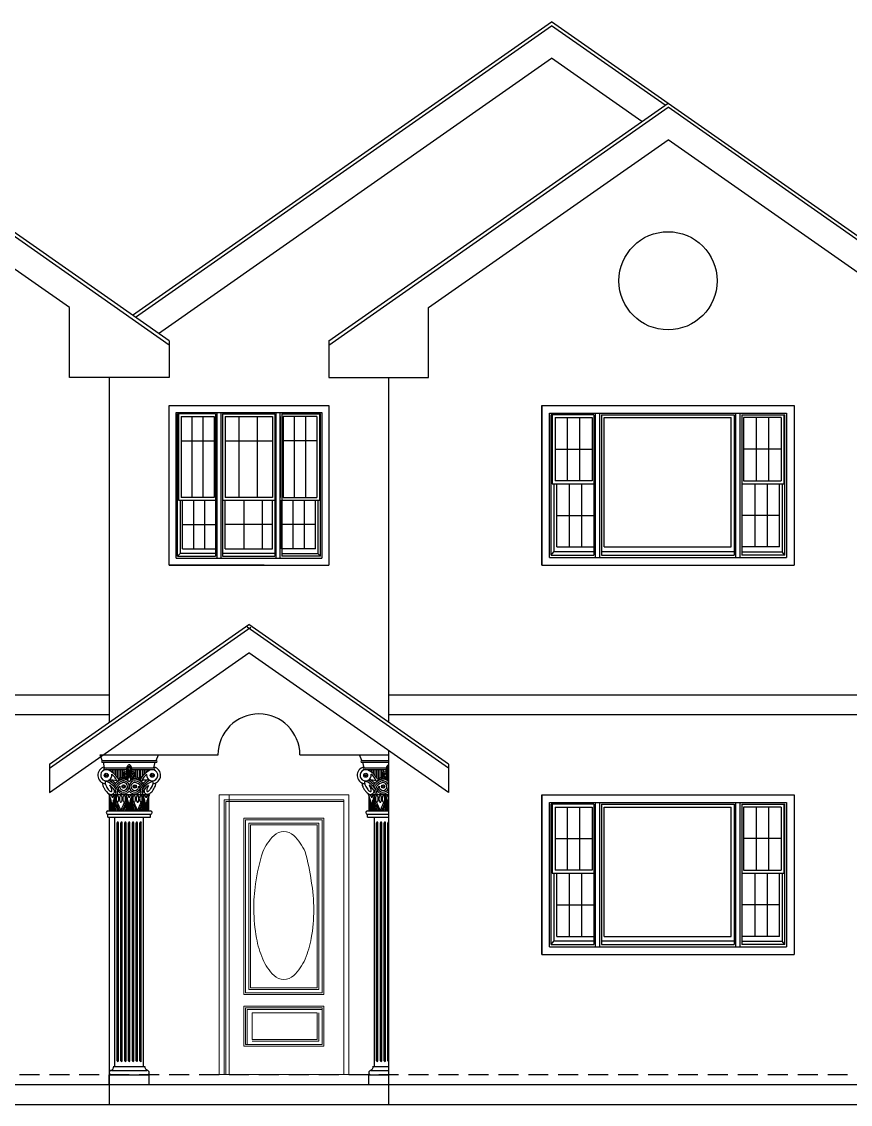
# Model space of a CAD drawing. Header units: inches. Extents: x 8172 to 11619, y -1386 to 1167.
# Drawn here: x 9803.2 to 10052.4, y 89.8 to 415.1 of the extents above; entities that cross this region are included whole.
import ezdxf

# ---------------------------------------------------------------- set-up
doc = ezdxf.new("R2010")
doc.units = ezdxf.units.IN
doc.header["$LTSCALE"] = 48
doc.header["$MEASUREMENT"] = 0
doc.linetypes.add('0', pattern=[0])
doc.linetypes.add('HIDDEN2', pattern=[0.1875, 0.125, -0.0625])
doc.layers.add('A-Door', color=3, linetype='Continuous', lineweight=13)
doc.layers.add('A-Glaz', color=92, linetype='Continuous')
doc.layers.add('SYMBOLS', color=6, linetype='Continuous')

msp = doc.modelspace()

# ---------------------------------------------------------------- linework, layer by layer
for p, q in [((9847.56, 319.14), (9710.54, 415.08)), ((9836.54, 326.86), (9962.54, 415.08)), ((9837.41, 326.25), (9962.54, 413.86)), ((10099.56, 319.14), (9962.54, 415.08)), ((9996.69, 389.95), (9962.54, 413.86)), ((9844.38, 321.36), (9962.54, 404.1)), ((9989.72, 385.06), (9962.54, 404.1)), ((9895.56, 319.14), (9997.56, 390.56)), ((9847.56, 317.92), (9745.56, 389.34)), ((9895.56, 317.92), (9997.56, 389.34)), ((10099.56, 317.92), (9997.56, 389.34)), ((9817.56, 329.16), (9745.56, 379.57)), ((9925.56, 329.16), (9997.56, 379.57)), ((10069.56, 329.16), (9997.56, 379.57)), ((9817.56, 308.15), (9817.56, 329.16)), ((9925.56, 308.15), (9925.56, 329.16)), ((9847.56, 319.14), (9847.56, 308.15)), ((9895.56, 319.14), (9895.56, 308.15)), ((9895.56, 319.14), (9895.56, 308.15)), ((9847.56, 308.15), (9817.56, 308.15)), ((9829.56, 308.15), (9829.56, 204.56)), ((9829.56, 308.15), (9829.56, 204.56)), ((9895.56, 308.15), (9925.56, 308.15)), ((9913.56, 308.15), (9913.56, 204.56)), ((9876.13, 251.75), (9847.56, 251.75)), ((9811.56, 191.95), (9871.56, 233.97)), ((9811.56, 190.73), (9872.14, 233.15)), ((9931.56, 190.73), (9870.99, 233.15)), ((9931.56, 191.95), (9871.56, 233.97)), ((9811.56, 183.41), (9871.56, 225.42)), ((9931.56, 183.41), (9871.56, 225.42)), ((9829.56, 212.75), (9661.56, 212.75)), ((10081.56, 212.75), (9913.56, 212.75)), ((9829.56, 206.75), (9661.56, 206.75)), ((10081.56, 206.75), (9913.56, 206.75)), ((9913.56, 196.01), (9913.56, 89.75)), ((9811.56, 191.95), (9811.56, 183.41)), ((9844.32, 194.75), (9862.26, 194.75)), ((9886.87, 194.75), (9904.8, 194.75)), ((9931.56, 191.95), (9931.56, 183.41)), ((9829.56, 176.06), (9829.56, 89.75)), ((9829.56, 176.06), (9829.56, 89.75)), ((9577.56, 95.75), (9829.56, 95.75)), ((9829.56, 95.75), (10081.56, 95.75)), ((9466.78, 89.75), (10900.4, 89.75))]:
    msp.add_line(p, q)
at = {"color": 4}
msp.add_line((9847.56, 251.75), (9847.56, 290.08), dxfattribs=at)
at = {"color": 8, "linetype": 'HIDDEN2'}
for p, q in [((9649.56, 98.75), (9829.56, 98.75)), ((9829.56, 98.75), (9928.21, 98.75)), ((9901.56, 98.75), (10081.56, 98.75))]:
    msp.add_line(p, q, dxfattribs=at)
msp.add_circle((9997.56, 337.22), 14.75)
msp.add_arc((9874.56, 194.75), 12.31, 0, 180)
at = {"layer": 'A-Door', "linetype": '0'}
for p, q in [((9862.56, 182.75), (9901.56, 182.75)), ((9862.56, 98.75), (9862.56, 182.75)), ((9901.56, 182.75), (9865.56, 182.75)), ((9865.56, 182.75), (9865.56, 98.75)), ((9901.56, 182.75), (9901.56, 98.75)), ((9901.56, 182.75), (9901.56, 98.75)), ((9900.06, 181.25), (9864.06, 181.25)), ((9864.06, 181.25), (9864.06, 98.75)), ((9864.56, 180.75), (9900.06, 180.75)), ((9864.56, 98.75), (9864.56, 180.75)), ((9900.06, 98.75), (9900.06, 181.25)), ((9870.06, 122.75), (9870.06, 175.75)), ((9870.06, 175.75), (9894.06, 175.75)), ((9894.06, 175.75), (9894.06, 122.75)), ((9870.56, 123.25), (9870.56, 175.25)), ((9870.56, 175.25), (9893.56, 175.25)), ((9871.56, 174.25), (9892.56, 174.25)), ((9871.56, 124.25), (9871.56, 174.25)), ((9872.06, 124.75), (9872.06, 173.75)), ((9872.06, 173.75), (9892.06, 173.75)), ((9892.06, 173.75), (9892.06, 124.75)), ((9892.56, 174.25), (9892.56, 124.25)), ((9893.56, 175.25), (9893.56, 123.25)), ((9871.56, 124.25), (9892.56, 124.25)), ((9872.06, 124.75), (9892.06, 124.75)), ((9870.06, 122.75), (9894.06, 122.75)), ((9870.56, 123.25), (9893.56, 123.25)), ((9870.06, 119.25), (9894.06, 119.25)), ((9870.06, 107.25), (9870.06, 119.25)), ((9893.56, 118.75), (9870.56, 118.75)), ((9870.56, 107.75), (9870.56, 118.75)), ((9871.06, 118.25), (9893.56, 118.25)), ((9871.06, 107.75), (9871.06, 118.25)), ((9872.56, 117.25), (9872.56, 109.25)), ((9892.06, 117.25), (9872.56, 117.25)), ((9892.06, 109.25), (9892.06, 117.25)), ((9892.56, 108.75), (9892.56, 117.25)), ((9893.56, 107.75), (9893.56, 118.75)), ((9894.06, 119.25), (9894.06, 107.25)), ((9870.56, 107.75), (9893.56, 107.75)), ((9872.56, 109.25), (9892.06, 109.25)), ((9872.56, 108.75), (9892.56, 108.75)), ((9870.06, 107.25), (9894.06, 107.25)), ((9862.56, 98.75), (9901.56, 98.75)), ((9865.56, 98.75), (9901.56, 98.75))]:
    msp.add_line(p, q, dxfattribs=at)
for centre, radius, start, end in [((9889.72, 159.59), 15.26, 134.024, 156.8014), ((9882.06, 167.52), 4.24, 90, 134.024), ((9882.06, 167.52), 4.24, 45.976, 90), ((9874.4, 159.59), 15.26, 23.1986, 45.976), ((9930.18, 148.5), 57.1, 162.568, 172.483), ((9836.95, 149.99), 53.79, 7.2733, 16.8754), ((9842.18, 148.25), 48.88, 0.0001, 10.0663), ((9908.1, 149.84), 35.07, 169.9337, 182.5857), ((9921.94, 148.25), 48.88, 180, 190.0663), ((9842.18, 148.25), 48.88, 349.9337, 0), ((9902.15, 144.74), 28.77, 190.0663, 203.1986), ((9861.98, 144.74), 28.77, 336.8014, 349.9337), ((9889.72, 139.42), 15.26, 203.1986, 225.976), ((9874.4, 139.42), 15.26, 314.024, 336.8014), ((9882.06, 131.49), 4.24, 225.976, 270), ((9882.06, 131.49), 4.24, 270, 314.024)]:
    msp.add_arc(centre, radius, start, end, dxfattribs=at)
at = {"layer": 'A-Glaz', "linetype": '0'}
for p, q in [((9847.56, 251.75), (9847.56, 299.75)), ((9847.56, 299.75), (9895.56, 299.75)), ((9895.56, 299.75), (9895.56, 251.75)), ((9959.61, 299.75), (9959.61, 251.75)), ((9959.61, 251.75), (9959.61, 299.75)), ((9959.61, 299.75), (10035.51, 299.75)), ((10035.51, 299.75), (10035.51, 251.75)), ((9849.65, 253.84), (9849.65, 297.67)), ((9849.65, 297.67), (9893.48, 297.67)), ((9850.09, 254.43), (9850.09, 297.22)), ((9861.55, 297.22), (9850.09, 297.22)), ((9850.39, 297.22), (9850.39, 271.32)), ((9851.13, 296.48), (9851.13, 272.06)), ((9851.13, 296.48), (9861.1, 296.48)), ((9854.46, 272.06), (9854.46, 296.48)), ((9857.78, 272.06), (9857.78, 296.48)), ((9861.1, 296.48), (9861.1, 272.06)), ((9861.55, 297.22), (9861.55, 254.43)), ((9861.99, 253.84), (9861.99, 297.67)), ((9863.18, 253.84), (9863.18, 297.67)), ((9863.63, 297.22), (9863.63, 254.43)), ((9863.63, 297.22), (9879.35, 297.22)), ((9864.37, 296.48), (9864.37, 272.06)), ((9864.37, 296.48), (9878.6, 296.48)), ((9868.64, 272.06), (9868.64, 296.48)), ((9874.15, 272.06), (9874.15, 296.48)), ((9878.6, 296.48), (9878.6, 272.06)), ((9879.35, 297.22), (9879.35, 254.43)), ((9879.79, 253.84), (9879.79, 297.67)), ((9880.98, 253.84), (9880.98, 297.67)), ((9881.04, 272.06), (9881.04, 296.48)), ((9881.43, 297.22), (9881.43, 254.43)), ((9881.43, 297.22), (9893.03, 297.22)), ((9881.87, 296.48), (9881.87, 272.06)), ((9891.99, 296.48), (9881.87, 296.48)), ((9885.25, 272.06), (9885.25, 296.48)), ((9888.62, 272.06), (9888.62, 296.48)), ((9891.99, 296.48), (9891.99, 272.06)), ((9892.74, 297.22), (9892.74, 271.32)), ((9893.03, 254.43), (9893.03, 297.22)), ((9893.48, 297.67), (9893.48, 253.84)), ((9961.94, 254.08), (9961.94, 297.43)), ((9961.94, 297.43), (10033.19, 297.43)), ((9962.43, 254.74), (9962.43, 296.93)), ((9975.22, 296.93), (9962.43, 296.93)), ((9962.77, 296.93), (9962.77, 276.25)), ((9963.6, 296.1), (9963.6, 277.08)), ((9963.6, 296.1), (9974.72, 296.1)), ((9967.31, 277.08), (9967.31, 296.1)), ((9971.02, 277.08), (9971.02, 296.1)), ((9974.72, 296.1), (9974.72, 277.08)), ((9975.22, 296.93), (9975.22, 254.74)), ((9975.72, 254.08), (9975.72, 297.43)), ((9977.05, 254.08), (9977.05, 297.43)), ((9977.55, 296.93), (9977.55, 254.74)), ((9977.55, 296.93), (10017.41, 296.93)), ((9978.38, 257.23), (9978.38, 296.1)), ((9978.38, 296.1), (10016.58, 296.1)), ((10016.58, 257.23), (10016.58, 296.1)), ((10017.41, 296.93), (10017.41, 254.74)), ((10017.91, 254.08), (10017.91, 297.43)), ((10019.24, 254.08), (10019.24, 297.43)), ((10019.74, 296.93), (10019.74, 254.74)), ((10019.74, 296.93), (10032.69, 296.93)), ((10020.23, 296.1), (10020.23, 277.08)), ((10031.53, 296.1), (10020.23, 296.1)), ((10024.11, 277.08), (10024.11, 296.1)), ((10027.82, 277.08), (10027.82, 296.1)), ((10031.53, 296.1), (10031.53, 277.08)), ((10032.36, 296.93), (10032.36, 276.25)), ((10032.69, 254.74), (10032.69, 296.93)), ((10033.19, 297.43), (10033.19, 254.08)), ((9851.13, 289.15), (9861.1, 289.15)), ((9864.37, 289.15), (9878.6, 289.15)), ((9891.99, 289.15), (9881.87, 289.15)), ((9963.6, 286.59), (9974.72, 286.59)), ((10031.53, 286.59), (10020.23, 286.59)), ((9974.72, 277.08), (9963.6, 277.08)), ((10020.23, 277.08), (10031.53, 277.08)), ((9962.77, 276.25), (9975.22, 276.25)), ((9963.26, 276.25), (9963.26, 255.74)), ((9964.1, 257.23), (9964.1, 276.25)), ((9967.8, 276.25), (9967.8, 257.23)), ((9971.51, 276.25), (9971.51, 257.23)), ((10019.74, 276.25), (10032.36, 276.25)), ((10023.61, 276.25), (10023.61, 257.23)), ((10027.32, 276.25), (10027.32, 257.23)), ((10031.03, 257.23), (10031.03, 276.25)), ((10031.86, 276.25), (10031.86, 255.74)), ((9850.39, 271.32), (9861.55, 271.32)), ((9850.84, 271.32), (9850.84, 255.32)), ((9861.1, 272.06), (9851.13, 272.06)), ((9851.58, 256.66), (9851.58, 271.32)), ((9854.9, 271.32), (9854.9, 256.66)), ((9858.22, 271.32), (9858.22, 256.66)), ((9863.63, 271.32), (9879.35, 271.32)), ((9878.6, 272.06), (9864.37, 272.06)), ((9864.37, 256.66), (9864.37, 271.32)), ((9870.03, 271.32), (9870.03, 256.66)), ((9875.53, 271.32), (9875.53, 256.66)), ((9878.6, 256.66), (9878.6, 271.32)), ((9881.04, 271.32), (9881.04, 256.66)), ((9881.43, 271.32), (9892.74, 271.32)), ((9881.87, 272.06), (9891.99, 272.06)), ((9884.8, 271.32), (9884.8, 256.66)), ((9888.17, 271.32), (9888.17, 256.66)), ((9891.55, 256.66), (9891.55, 271.32)), ((9892.29, 271.32), (9892.29, 255.32)), ((9851.58, 263.99), (9861.55, 263.99)), ((9864.37, 264.07), (9878.6, 264.07)), ((9891.55, 263.99), (9881.43, 263.99)), ((9964.1, 266.74), (9975.22, 266.74)), ((10031.03, 266.74), (10019.74, 266.74)), ((9964.1, 257.23), (9975.22, 257.23)), ((9978.38, 257.23), (10016.58, 257.23)), ((10031.03, 257.23), (10019.74, 257.23)), ((9849.65, 253.84), (9893.48, 253.84)), ((9850.09, 254.43), (9850.84, 255.32)), ((9850.09, 254.43), (9861.55, 254.43)), ((9861.55, 255.32), (9850.84, 255.32)), ((9851.58, 256.66), (9861.55, 256.66)), ((9879.35, 255.32), (9863.63, 255.32)), ((9863.63, 254.43), (9879.35, 254.43)), ((9864.37, 256.66), (9878.6, 256.66)), ((9891.55, 256.66), (9881.43, 256.66)), ((9881.43, 255.32), (9892.29, 255.32)), ((9893.03, 254.43), (9881.43, 254.43)), ((9893.03, 254.43), (9892.29, 255.32)), ((9961.94, 254.08), (10033.19, 254.08)), ((9962.43, 254.74), (9963.26, 255.74)), ((9962.43, 254.74), (9975.22, 254.74)), ((9975.22, 255.74), (9963.26, 255.74)), ((10017.41, 255.74), (9977.55, 255.74)), ((9977.55, 254.74), (10017.41, 254.74)), ((10019.74, 255.74), (10031.86, 255.74)), ((10032.69, 254.74), (10019.74, 254.74)), ((10032.69, 254.74), (10031.86, 255.74)), ((9847.56, 251.75), (9895.56, 251.75)), ((9959.61, 251.75), (10035.51, 251.75)), ((9959.61, 182.75), (9959.61, 134.75)), ((9959.61, 134.75), (9959.61, 182.75)), ((9959.61, 182.75), (10035.51, 182.75)), ((10035.51, 182.75), (10035.51, 134.75)), ((9961.94, 137.08), (9961.94, 180.43)), ((9961.94, 180.43), (10033.19, 180.43)), ((9962.43, 137.74), (9962.43, 179.93)), ((9975.22, 179.93), (9962.43, 179.93)), ((9962.77, 179.93), (9962.77, 159.25)), ((9963.6, 179.1), (9963.6, 160.08)), ((9963.6, 179.1), (9974.72, 179.1)), ((9967.31, 160.08), (9967.31, 179.1)), ((9971.02, 160.08), (9971.02, 179.1)), ((9974.72, 179.1), (9974.72, 160.08)), ((9975.22, 179.93), (9975.22, 137.74)), ((9975.72, 137.08), (9975.72, 180.43)), ((9977.05, 137.08), (9977.05, 180.43)), ((9977.55, 179.93), (9977.55, 137.74)), ((9977.55, 179.93), (10017.41, 179.93)), ((9978.38, 140.23), (9978.38, 179.1)), ((9978.38, 179.1), (10016.58, 179.1)), ((10016.58, 140.23), (10016.58, 179.1)), ((10017.41, 179.93), (10017.41, 137.74)), ((10017.91, 137.08), (10017.91, 180.43)), ((10019.24, 137.08), (10019.24, 180.43)), ((10019.74, 179.93), (10019.74, 137.74)), ((10019.74, 179.93), (10032.69, 179.93)), ((10020.23, 179.1), (10020.23, 160.08)), ((10031.53, 179.1), (10020.23, 179.1)), ((10024.11, 160.08), (10024.11, 179.1)), ((10027.82, 160.08), (10027.82, 179.1)), ((10031.53, 179.1), (10031.53, 160.08)), ((10032.36, 179.93), (10032.36, 159.25)), ((10032.69, 137.74), (10032.69, 179.93)), ((10033.19, 180.43), (10033.19, 137.08)), ((9963.6, 169.59), (9974.72, 169.59)), ((10031.53, 169.59), (10020.23, 169.59)), ((9974.72, 160.08), (9963.6, 160.08)), ((10020.23, 160.08), (10031.53, 160.08)), ((9962.77, 159.25), (9975.22, 159.25)), ((9963.26, 159.25), (9963.26, 138.74)), ((9964.1, 140.23), (9964.1, 159.25)), ((9967.8, 159.25), (9967.8, 140.23)), ((9971.51, 159.25), (9971.51, 140.23)), ((10019.74, 159.25), (10032.36, 159.25)), ((10023.61, 159.25), (10023.61, 140.23)), ((10027.32, 159.25), (10027.32, 140.23)), ((10031.03, 140.23), (10031.03, 159.25)), ((10031.86, 159.25), (10031.86, 138.74)), ((9964.1, 149.74), (9975.22, 149.74)), ((10031.03, 149.74), (10019.74, 149.74)), ((9964.1, 140.23), (9975.22, 140.23)), ((9978.38, 140.23), (10016.58, 140.23)), ((10031.03, 140.23), (10019.74, 140.23)), ((9961.94, 137.08), (10033.19, 137.08)), ((9962.43, 137.74), (9963.26, 138.74)), ((9962.43, 137.74), (9975.22, 137.74)), ((9975.22, 138.74), (9963.26, 138.74)), ((10017.41, 138.74), (9977.55, 138.74)), ((9977.55, 137.74), (10017.41, 137.74)), ((10019.74, 138.74), (10031.86, 138.74)), ((10032.69, 137.74), (10019.74, 137.74)), ((10032.69, 137.74), (10031.86, 138.74)), ((9959.61, 134.75), (10035.51, 134.75))]:
    msp.add_line(p, q, dxfattribs=at)
at = {"layer": 'SYMBOLS'}
for p, q in [((9826.8, 194.77), (9844.33, 194.77)), ((9827.47, 193.08), (9826.8, 194.77)), ((9826.8, 194.75), (9844.32, 194.75)), ((9827.47, 193.08), (9843.65, 193.08)), ((9827.47, 192.54), (9843.65, 192.54)), ((9828.15, 190.86), (9827.81, 192.54)), ((9842.98, 190.86), (9843.32, 192.54)), ((9843.65, 193.08), (9844.33, 194.77)), ((9904.8, 194.77), (9913.56, 194.77)), ((9905.47, 193.08), (9904.8, 194.77)), ((9904.8, 194.75), (9913.56, 194.75)), ((9905.47, 193.08), (9913.56, 193.08)), ((9905.47, 192.54), (9913.56, 192.54)), ((9906.15, 190.86), (9905.81, 192.54)), ((9828.15, 190.86), (9834.83, 190.86)), ((9828.15, 190.32), (9834.74, 190.32)), ((9829.49, 190.09), (9829.49, 190.32)), ((9830, 189.79), (9830, 190.32)), ((9830.51, 189.47), (9830.51, 190.32)), ((9831.01, 189.05), (9831.01, 190.32)), ((9831.52, 188.5), (9831.52, 190.32)), ((9832.02, 187.73), (9832.02, 190.32)), ((9832.53, 187.73), (9832.53, 190.32)), ((9833.03, 187.9), (9833.03, 190.32)), ((9833.54, 187.99), (9833.54, 190.32)), ((9834.05, 189.51), (9834.05, 190.32)), ((9835.27, 190.38), (9834.72, 190.07)), ((9834.72, 189.88), (9836.4, 189.88)), ((9835.24, 190.46), (9834.74, 190.33)), ((9835.24, 190.64), (9834.81, 190.75)), ((9835.27, 190.72), (9834.86, 190.95)), ((9835.32, 190.31), (9834.89, 189.88)), ((9835.32, 190.79), (9834.94, 191.17)), ((9835.39, 190.84), (9835.06, 191.42)), ((9835.4, 190.26), (9835.18, 189.88)), ((9835.48, 190.88), (9835.27, 191.67)), ((9835.48, 190.23), (9835.38, 189.88)), ((9835.65, 190.88), (9835.86, 191.67)), ((9835.65, 190.23), (9835.74, 189.88)), ((9835.73, 190.84), (9836.06, 191.42)), ((9835.73, 190.26), (9835.94, 189.88)), ((9835.8, 190.79), (9836.18, 191.18)), ((9835.8, 190.32), (9836.24, 189.88)), ((9835.86, 190.72), (9836.26, 190.95)), ((9835.86, 190.39), (9836.4, 190.08)), ((9835.89, 190.64), (9836.32, 190.76)), ((9835.89, 190.46), (9836.38, 190.33)), ((9836.29, 190.86), (9842.98, 190.86)), ((9836.38, 190.32), (9842.98, 190.32)), ((9837.08, 189.51), (9837.08, 190.32)), ((9837.58, 188.01), (9837.58, 190.32)), ((9838.09, 187.92), (9838.09, 190.32)), ((9838.6, 187.75), (9838.6, 190.32)), ((9839.1, 187.67), (9839.1, 190.32)), ((9839.61, 188.42), (9839.61, 190.32)), ((9840.11, 188.97), (9840.11, 190.32)), ((9840.62, 189.4), (9840.62, 190.32)), ((9841.12, 189.74), (9841.12, 190.32)), ((9841.63, 190.09), (9841.63, 190.32)), ((9906.15, 190.86), (9912.83, 190.86)), ((9906.15, 190.32), (9912.74, 190.32)), ((9907.49, 190.09), (9907.49, 190.32)), ((9908, 189.79), (9908, 190.32)), ((9908.51, 189.47), (9908.51, 190.32)), ((9909.01, 189.05), (9909.01, 190.32)), ((9909.52, 188.5), (9909.52, 190.32)), ((9910.02, 187.73), (9910.02, 190.32)), ((9910.53, 187.73), (9910.53, 190.32)), ((9911.03, 187.9), (9911.03, 190.32)), ((9911.54, 187.99), (9911.54, 190.32)), ((9912.05, 189.51), (9912.05, 190.32)), ((9913.27, 190.38), (9912.72, 190.07)), ((9912.72, 189.88), (9913.56, 189.88)), ((9913.24, 190.46), (9912.74, 190.33)), ((9913.24, 190.64), (9912.81, 190.75)), ((9913.27, 190.72), (9912.86, 190.95)), ((9913.32, 190.31), (9912.89, 189.88)), ((9913.32, 190.79), (9912.94, 191.17)), ((9913.39, 190.84), (9913.06, 191.42)), ((9913.4, 190.26), (9913.18, 189.88)), ((9913.48, 190.88), (9913.27, 191.67)), ((9913.48, 190.23), (9913.38, 189.88)), ((9831.82, 186.95), (9832.36, 186.95)), ((9838.76, 186.95), (9839.31, 186.95)), ((9909.82, 186.95), (9910.36, 186.95)), ((9829.49, 182.9), (9835.56, 182.9)), ((9829.66, 177.91), (9829.66, 182.49)), ((9831.35, 177.91), (9831.35, 182.55)), ((9834.72, 177.91), (9834.72, 182.49)), ((9835.56, 182.9), (9841.63, 182.9)), ((9836.4, 177.91), (9836.4, 182.55)), ((9839.78, 177.91), (9839.78, 182.49)), ((9841.46, 177.91), (9841.46, 182.55)), ((9907.49, 182.9), (9913.56, 182.9)), ((9907.66, 177.91), (9907.66, 182.49)), ((9909.35, 177.91), (9909.35, 182.55)), ((9912.72, 177.91), (9912.72, 182.49)), ((9829.83, 177.91), (9829.83, 182.02)), ((9830, 177.91), (9830, 181.49)), ((9830.17, 177.91), (9830.17, 180.86)), ((9830.34, 177.91), (9830.34, 180.02)), ((9830.67, 177.91), (9830.67, 180.43)), ((9830.84, 177.91), (9830.84, 181.14)), ((9831.01, 177.91), (9831.01, 181.69)), ((9831.18, 177.91), (9831.18, 182.15)), ((9834.89, 177.91), (9834.89, 182.02)), ((9835.06, 177.91), (9835.06, 181.49)), ((9835.23, 177.91), (9835.23, 180.86)), ((9835.39, 177.91), (9835.39, 180.02)), ((9835.73, 177.91), (9835.73, 180.43)), ((9835.9, 177.91), (9835.9, 181.14)), ((9836.07, 177.91), (9836.07, 181.69)), ((9836.24, 177.91), (9836.24, 182.15)), ((9839.94, 177.91), (9839.94, 182.02)), ((9840.11, 177.91), (9840.11, 181.49)), ((9840.28, 177.91), (9840.28, 180.86)), ((9840.45, 177.91), (9840.45, 180.02)), ((9840.79, 177.91), (9840.79, 180.43)), ((9840.96, 177.91), (9840.96, 181.14)), ((9841.12, 177.91), (9841.12, 181.69)), ((9841.29, 177.91), (9841.29, 182.15)), ((9907.83, 177.91), (9907.83, 182.02)), ((9908, 177.91), (9908, 181.49)), ((9908.17, 177.91), (9908.17, 180.86)), ((9908.34, 177.91), (9908.34, 180.02)), ((9908.67, 177.91), (9908.67, 180.43)), ((9908.84, 177.91), (9908.84, 181.14)), ((9909.01, 177.91), (9909.01, 181.69)), ((9909.18, 177.91), (9909.18, 182.15)), ((9912.89, 177.91), (9912.89, 182.02)), ((9913.06, 177.91), (9913.06, 181.49)), ((9913.23, 177.91), (9913.23, 180.86)), ((9913.39, 177.91), (9913.39, 180.02)), ((9829.16, 177.91), (9841.97, 177.91)), ((9829.16, 176.9), (9841.97, 176.9)), ((9829.16, 176.06), (9829.16, 176.9)), ((9829.16, 176.06), (9841.97, 176.06)), ((9831.28, 101.15), (9831.28, 176.06)), ((9839.84, 101.15), (9839.84, 176.06)), ((9841.97, 176.06), (9841.97, 176.9)), ((9907.16, 177.91), (9913.56, 177.91)), ((9907.16, 176.9), (9913.56, 176.9)), ((9907.16, 176.06), (9907.16, 176.9)), ((9907.16, 176.06), (9913.56, 176.06)), ((9909.28, 101.15), (9909.28, 176.06)), ((9831.92, 102.83), (9831.92, 174.37)), ((9832.33, 102.83), (9832.33, 174.37)), ((9833.07, 102.83), (9833.07, 174.37)), ((9833.47, 102.83), (9833.47, 174.37)), ((9834.21, 102.83), (9834.21, 174.37)), ((9834.62, 102.83), (9834.62, 174.37)), ((9835.36, 102.83), (9835.36, 174.37)), ((9835.76, 102.83), (9835.76, 174.37)), ((9836.51, 102.83), (9836.51, 174.37)), ((9836.91, 102.83), (9836.91, 174.37)), ((9837.65, 102.83), (9837.65, 174.37)), ((9838.06, 102.83), (9838.06, 174.37)), ((9838.8, 102.83), (9838.8, 174.37)), ((9839.2, 102.83), (9839.2, 174.37)), ((9909.92, 102.83), (9909.92, 174.37)), ((9910.33, 102.83), (9910.33, 174.37)), ((9911.07, 102.83), (9911.07, 174.37)), ((9911.47, 102.83), (9911.47, 174.37)), ((9912.21, 102.83), (9912.21, 174.37)), ((9912.62, 102.83), (9912.62, 174.37)), ((9913.36, 102.83), (9913.36, 174.37)), ((9830.91, 101.15), (9830.91, 101.2)), ((9830.91, 101.15), (9840.21, 101.15)), ((9908.91, 101.15), (9908.91, 101.2)), ((9908.91, 101.15), (9913.56, 101.15)), ((9829.56, 98.62), (9841.56, 98.62)), ((9829.56, 95.75), (9829.56, 98.62)), ((9830.24, 99.97), (9840.89, 99.97)), ((9841.56, 95.75), (9841.56, 98.62)), ((9907.56, 98.62), (9913.56, 98.62)), ((9907.56, 95.75), (9907.56, 98.62)), ((9908.24, 99.97), (9913.56, 99.97)), ((9829.56, 95.75), (9841.56, 95.75)), ((9907.56, 95.75), (9919.56, 95.75))]:
    msp.add_line(p, q, dxfattribs=at)
for points in [[(9836.4, 189.88, 0.044934), (9836.33, 190.66, 0.058445), (9836.16, 191.24, 0.100481), (9835.84, 191.69, 0.191565), (9835.56, 191.8, 0.191565), (9835.29, 191.69, 0.100481), (9834.97, 191.24, 0.058445), (9834.79, 190.66, 0.044934), (9834.72, 189.88, 0.044934)], [(9835.93, 189.41, 0.057994), (9835.56, 189.45, 0.057994), (9835.2, 189.41, 0.099038)], [(9835.68, 189.11, 0.023937), (9835.56, 189.11, 0.023937), (9835.44, 189.11, 0.099038)], [(9835.57, 188.78, 0.002861), (9835.56, 188.78, 0.002861), (9835.55, 188.78, 0.099038)], [(9913.56, 191.8, 0.191565), (9913.29, 191.69, 0.100481), (9912.97, 191.24, 0.058445), (9912.79, 190.66, 0.044934), (9912.72, 189.88)], [(9913.56, 189.45, 0.057994), (9913.2, 189.41)], [(9913.68, 189.11, 0.023937), (9913.56, 189.11, 0.023937), (9913.44, 189.11, 0.099038)], [(9913.57, 188.78, 0.002861), (9913.56, 188.78, 0.002861), (9913.55, 188.78, 0.099038)], [(9827.49, 186.39, 0.050627), (9827.55, 185.93, 0.04303), (9827.76, 185.29, 0.031759), (9828.14, 184.55, 0.031759), (9828.6, 183.87, 0.04303), (9829.06, 183.37, 0.085396), (9829.71, 182.96, 0.237053), (9830.65, 183.02, 0.237053), (9831.16, 183.81, 0.028544), (9831.17, 184.07, 0.04303)], [(9828.65, 186.76, 0.005911), (9828.62, 186.78, 0.237053), (9828.44, 186.76, 0.237053), (9828.34, 186.61, 0.085396), (9828.37, 186.13, 0.04303), (9828.54, 185.62, 0.031759), (9828.86, 184.98, 0.031759), (9829.27, 184.39, 0.04303), (9829.63, 184, 0.085396), (9830.04, 183.74, 0.237053), (9830.22, 183.75, 0.237053), (9830.32, 183.9, 0.085396), (9830.29, 184.39, 0.04303), (9830.12, 184.89, 0.031759), (9829.79, 185.53, 0.031759)], [(9829.79, 185.53, 0.005865), (9829.72, 185.65, 0.04303)], [(9833.78, 187.67, 0.004464), (9833.77, 187.62, 0.010398), (9833.74, 187.45, 0.043135)], [(9834.12, 187.67, 0.01039), (9834.1, 187.56, 0.007903), (9834.08, 187.44, 0.043135)], [(9834.46, 187.63, 0.013024), (9834.43, 187.51, 0.008637), (9834.42, 187.39, 0.043135)], [(9834.81, 187.66, 0.026642), (9834.77, 187.45, 0.013708), (9834.74, 187.27, 0.043135)], [(9836.06, 187.1, 0.025329), (9836.03, 187.39, 0.056458), (9835.92, 187.75, 0.099038), (9835.73, 188.04, 0.196967), (9835.56, 188.1, 0.196967), (9835.4, 188.04, 0.099038), (9835.2, 187.75, 0.056458), (9835.1, 187.39, 0.025329), (9835.06, 187.1, 0.043135)], [(9835.58, 188.44, 0.008103), (9835.56, 188.44, 0.008103), (9835.54, 188.44, 0.099038)], [(9836.38, 187.27, 0.013708), (9836.36, 187.45, 0.026642), (9836.31, 187.66, 0.099038)], [(9836.71, 187.39, 0.008637), (9836.69, 187.51, 0.013024), (9836.67, 187.63, 0.099038)], [(9837.04, 187.44, 0.007903), (9837.02, 187.56, 0.011126), (9837, 187.68, 0.099038)], [(9837.38, 187.45, 0.010398), (9837.35, 187.62, 0.005495), (9837.34, 187.69, 0.099038)], [(9840, 184.12, 0.031749), (9840.02, 183.84, 0.232303), (9840.53, 183.07, 0.232303), (9841.46, 183.01, 0.087239), (9842.1, 183.41, 0.04451), (9842.55, 183.9, 0.032957), (9842.99, 184.57, 0.032957), (9843.35, 185.29, 0.04451), (9843.55, 185.92, 0.051442), (9843.6, 186.37, 0.232303)], [(9841.33, 185.53, 0.032957), (9841.02, 184.91, 0.04451), (9840.87, 184.42, 0.087239), (9840.85, 183.95, 0.232303), (9840.95, 183.8, 0.232303), (9841.14, 183.79, 0.087239), (9841.53, 184.04, 0.04451), (9841.88, 184.42, 0.032957), (9842.27, 184.99, 0.032957), (9842.57, 185.61, 0.04451), (9842.73, 186.1, 0.087239), (9842.74, 186.57, 0.232303), (9842.64, 186.72, 0.232303), (9842.46, 186.73, 0.087239)], [(9841.37, 185.6, 0.003583), (9841.33, 185.53, 0.032957)], [(9905.49, 186.39, 0.050627), (9905.55, 185.93, 0.04303), (9905.76, 185.29, 0.031759), (9906.14, 184.55, 0.031759), (9906.6, 183.87, 0.04303), (9907.06, 183.37, 0.085396), (9907.71, 182.96, 0.237053), (9908.65, 183.02, 0.237053), (9909.16, 183.81, 0.028544), (9909.17, 184.07, 0.04303)], [(9906.65, 186.76, 0.005911), (9906.62, 186.78, 0.237053), (9906.44, 186.76, 0.237053), (9906.34, 186.61, 0.085396), (9906.37, 186.13, 0.04303), (9906.54, 185.62, 0.031759), (9906.86, 184.98, 0.031759), (9907.27, 184.39, 0.04303), (9907.63, 184, 0.085396), (9908.04, 183.74, 0.237053), (9908.22, 183.75, 0.237053), (9908.32, 183.9, 0.085396), (9908.29, 184.39, 0.04303), (9908.12, 184.89, 0.031759), (9907.79, 185.53, 0.031759)], [(9907.79, 185.53, 0.005865), (9907.72, 185.65, 0.04303)], [(9911.78, 187.67, 0.004464), (9911.77, 187.62, 0.010398), (9911.74, 187.45, 0.043135)], [(9912.12, 187.67, 0.01039), (9912.1, 187.56, 0.007903), (9912.08, 187.44, 0.043135)], [(9912.46, 187.63, 0.013024), (9912.43, 187.51, 0.008637), (9912.42, 187.39, 0.043135)], [(9912.81, 187.66, 0.026642), (9912.77, 187.45, 0.013708), (9912.74, 187.27, 0.043135)], [(9913.56, 188.1, 0.196967), (9913.4, 188.04, 0.099038), (9913.2, 187.75, 0.056458), (9913.1, 187.39, 0.025329), (9913.06, 187.1)], [(9913.58, 188.44, 0.008103), (9913.56, 188.44, 0.008103), (9913.54, 188.44, 0.099038)], [(9835.05, 185.18, 0.001502), (9835.06, 185.18, 0.149566)], [(9836.07, 185.18, 0.001502), (9836.07, 185.18, 0.099038)], [(9913.05, 185.18, 0.001502), (9913.06, 185.18, 0.149566)], [(9914.07, 185.18, 0.001502), (9914.07, 185.18, 0.099038)]]:
    msp.add_lwpolyline(points, format="xyb", dxfattribs=at)
for points in [[(9831.59, 181.55, 0.041149), (9831.63, 181.14, 0.05422), (9831.71, 180.84, 0.097238), (9831.87, 180.6, 0.203203), (9832, 180.54, 0.203203), (9832.13, 180.6, 0.097238), (9832.28, 180.84, 0.05422), (9832.37, 181.14, 0.041149), (9832.4, 181.55, 0.041149), (9832.37, 181.97, 0.05422), (9832.28, 182.27, 0.097238), (9832.13, 182.51, 0.203203), (9832, 182.56, 0.203203), (9831.87, 182.51, 0.097238), (9831.71, 182.27, 0.05422), (9831.63, 181.97, 0.041149)], [(9832.63, 181.55, 0.041149), (9832.66, 181.14, 0.05422), (9832.75, 180.84, 0.097238), (9832.9, 180.6, 0.203203), (9833.03, 180.54, 0.203203), (9833.16, 180.6, 0.097238), (9833.32, 180.84, 0.05422), (9833.4, 181.14, 0.041149), (9833.44, 181.55, 0.041149), (9833.4, 181.97, 0.05422), (9833.32, 182.27, 0.097238), (9833.16, 182.51, 0.203203), (9833.03, 182.56, 0.203203), (9832.9, 182.51, 0.097238), (9832.75, 182.27, 0.05422), (9832.66, 181.97, 0.041149)], [(9833.64, 181.55, 0.041149), (9833.67, 181.14, 0.05422), (9833.76, 180.84, 0.097238), (9833.91, 180.6, 0.203203), (9834.05, 180.54, 0.203203), (9834.18, 180.6, 0.097238), (9834.33, 180.84, 0.05422), (9834.42, 181.14, 0.041149), (9834.45, 181.55, 0.041149), (9834.42, 181.97, 0.05422), (9834.33, 182.27, 0.097238), (9834.18, 182.51, 0.203203), (9834.05, 182.56, 0.203203), (9833.91, 182.51, 0.097238), (9833.76, 182.27, 0.05422), (9833.67, 181.97, 0.041149)], [(9836.65, 181.55, 0.041149), (9836.68, 181.14, 0.05422), (9836.76, 180.84, 0.097238), (9836.92, 180.6, 0.203203), (9837.05, 180.54, 0.203203), (9837.18, 180.6, 0.097238), (9837.34, 180.84, 0.05422), (9837.42, 181.14, 0.041149), (9837.46, 181.55, 0.041149), (9837.42, 181.97, 0.05422), (9837.34, 182.27, 0.097238), (9837.18, 182.51, 0.203203), (9837.05, 182.56, 0.203203), (9836.92, 182.51, 0.097238), (9836.76, 182.27, 0.05422), (9836.68, 181.97, 0.041149)], [(9837.69, 181.55, 0.041149), (9837.72, 181.14, 0.05422), (9837.8, 180.84, 0.097238), (9837.96, 180.6, 0.203203), (9838.09, 180.54, 0.203203), (9838.22, 180.6, 0.097238), (9838.38, 180.84, 0.05422), (9838.46, 181.14, 0.041149), (9838.49, 181.55, 0.041149), (9838.46, 181.97, 0.05422), (9838.38, 182.27, 0.097238), (9838.22, 182.51, 0.203203), (9838.09, 182.56, 0.203203), (9837.96, 182.51, 0.097238), (9837.8, 182.27, 0.05422), (9837.72, 181.97, 0.041149)], [(9838.69, 181.55, 0.041149), (9838.73, 181.14, 0.05422), (9838.81, 180.84, 0.097238), (9838.97, 180.6, 0.203203), (9839.1, 180.54, 0.203203), (9839.23, 180.6, 0.097238), (9839.38, 180.84, 0.05422), (9839.47, 181.14, 0.041149), (9839.5, 181.55, 0.041149), (9839.47, 181.97, 0.05422), (9839.38, 182.27, 0.097238), (9839.23, 182.51, 0.203203), (9839.1, 182.56, 0.203203), (9838.97, 182.51, 0.097238), (9838.81, 182.27, 0.05422), (9838.73, 181.97, 0.041149)], [(9909.59, 181.55, 0.041149), (9909.63, 181.14, 0.05422), (9909.71, 180.84, 0.097238), (9909.87, 180.6, 0.203203), (9910, 180.54, 0.203203), (9910.13, 180.6, 0.097238), (9910.28, 180.84, 0.05422), (9910.37, 181.14, 0.041149), (9910.4, 181.55, 0.041149), (9910.37, 181.97, 0.05422), (9910.28, 182.27, 0.097238), (9910.13, 182.51, 0.203203), (9910, 182.56, 0.203203), (9909.87, 182.51, 0.097238), (9909.71, 182.27, 0.05422), (9909.63, 181.97, 0.041149)], [(9910.63, 181.55, 0.041149), (9910.66, 181.14, 0.05422), (9910.75, 180.84, 0.097238), (9910.9, 180.6, 0.203203), (9911.03, 180.54, 0.203203), (9911.16, 180.6, 0.097238), (9911.32, 180.84, 0.05422), (9911.4, 181.14, 0.041149), (9911.44, 181.55, 0.041149), (9911.4, 181.97, 0.05422), (9911.32, 182.27, 0.097238), (9911.16, 182.51, 0.203203), (9911.03, 182.56, 0.203203), (9910.9, 182.51, 0.097238), (9910.75, 182.27, 0.05422), (9910.66, 181.97, 0.041149)], [(9911.64, 181.55, 0.041149), (9911.67, 181.14, 0.05422), (9911.76, 180.84, 0.097238), (9911.91, 180.6, 0.203203), (9912.05, 180.54, 0.203203), (9912.18, 180.6, 0.097238), (9912.33, 180.84, 0.05422), (9912.42, 181.14, 0.041149), (9912.45, 181.55, 0.041149), (9912.42, 181.97, 0.05422), (9912.33, 182.27, 0.097238), (9912.18, 182.51, 0.203203), (9912.05, 182.56, 0.203203), (9911.91, 182.51, 0.097238), (9911.76, 182.27, 0.05422), (9911.67, 181.97, 0.041149)]]:
    msp.add_lwpolyline(points, format="xyb", close=True, dxfattribs=at)
for centre, radius in [((9828.65, 188.63), 0.59), ((9828.65, 188.6), 0.253), ((9834.55, 188.63), 0.674), ((9834.55, 188.6), 0.341), ((9835.56, 190.55), 0.337), ((9836.57, 188.63), 0.674), ((9836.57, 188.6), 0.313), ((9842.47, 188.63), 0.59), ((9842.47, 188.6), 0.253), ((9906.65, 188.63), 0.59), ((9906.65, 188.6), 0.253), ((9912.55, 188.63), 0.674), ((9912.55, 188.6), 0.341), ((9833.88, 185.26), 0.506), ((9833.88, 185.26), 0.253), ((9837.25, 185.26), 0.506), ((9837.25, 185.26), 0.253), ((9911.88, 185.26), 0.506), ((9911.88, 185.26), 0.253)]:
    msp.add_circle(centre, radius, dxfattribs=at)
for centre, radius, start, end in [((9827.47, 192.81), 0.27, 90, 270), ((9843.65, 192.81), 0.27, 270, 90), ((9905.47, 192.81), 0.27, 90, 270), ((9828.65, 188.63), 2.53, 102.6585, 263.6745), ((9828.65, 188.63), 1.69, 51.0895, 12.3454), ((9828.15, 190.59), 0.27, 90, 270), ((9827.47, 185.3), 5.16, 25.7052, 64.2956), ((9827.47, 185.3), 4.65, 20.7756, 52.6093), ((9834.55, 188.63), 1.01, 253.7221, 217.95), ((9836.57, 188.63), 1.01, 322.8977, 287.951), ((9843.97, 184.95), 5.58, 118.6287, 158.9789), ((9843.97, 184.95), 5.07, 128.5337, 156.766), ((9842.47, 188.63), 1.69, 170.4238, 134.1971), ((9842.47, 188.63), 2.53, 275.8109, 77.3415), ((9842.98, 190.59), 0.27, 270, 90), ((9906.65, 188.63), 2.53, 102.6585, 263.6745), ((9906.65, 188.63), 1.69, 51.0895, 12.3454), ((9906.15, 190.59), 0.27, 90, 270), ((9905.47, 185.3), 5.16, 25.7052, 64.2956), ((9905.47, 185.3), 4.65, 20.7756, 52.6093), ((9912.55, 188.63), 1.01, 253.7221, 217.95), ((9913.56, 190.55), 0.337, 90, 270), ((9827.05, 181.74), 5.27, 31.0049, 73.3791), ((9827.05, 181.74), 5.77, 45.0534, 67.2841), ((9830.25, 182.37), 4.85, 70.7153, 99.4031), ((9827.05, 181.74), 4.73, 22.0536, 55.5971), ((9827.05, 181.74), 6.28, 45.5477, 60.6629), ((9834.32, 183.59), 3.9, 110.8664, 152.5892), ((9834.32, 183.59), 3.39, 110.8664, 156.0641), ((9834.32, 183.59), 2.89, 110.8664, 193.7825), ((9833.94, 184.34), 3.67, 92.8746, 119.6665), ((9833.94, 184.34), 3.33, 84.3221, 120.2598), ((9827.47, 185.3), 5.16, 18.6588, 21.938), ((9833.88, 185.26), 1.69, 196.4866, 119.7038), ((9833.88, 185.26), 1.18, 176.5403, 119.7038), ((9833.88, 185.26), 2.19, 39.7151, 119.7038), ((9837.25, 185.26), 2.19, 60.0905, 140.2849), ((9837.25, 185.26), 1.69, 60.0905, 343.4426), ((9837.25, 185.26), 1.18, 60.0905, 3.3616), ((9837.23, 184.5), 3.19, 58.736, 96.1386), ((9837.23, 184.5), 3.52, 59.2538, 87.4962), ((9836.8, 183.59), 2.89, 346.2861, 68.9965), ((9836.8, 183.59), 3.39, 23.6314, 68.9965), ((9836.8, 183.59), 3.9, 27.1217, 68.9965), ((9840.87, 182.61), 4.62, 80.4858, 109.6409), ((9844.09, 181.7), 5.29, 107.5568, 148.7726), ((9844.09, 181.7), 6.31, 118.643, 134.2677), ((9844.09, 181.7), 4.75, 124.8664, 157.7141), ((9844.09, 181.7), 5.8, 112.4277, 134.7694), ((9905.05, 181.74), 5.27, 31.0049, 73.3791), ((9905.05, 181.74), 5.77, 45.0534, 67.2841), ((9908.25, 182.37), 4.85, 70.7153, 99.4031), ((9905.05, 181.74), 4.73, 22.0536, 55.5971), ((9905.05, 181.74), 6.28, 45.5477, 60.6629), ((9912.32, 183.59), 3.9, 110.8664, 152.5892), ((9912.32, 183.59), 3.39, 110.8664, 156.0641), ((9912.32, 183.59), 2.89, 110.8664, 193.7825), ((9911.94, 184.34), 3.67, 92.8746, 119.6665), ((9911.94, 184.34), 3.33, 84.3221, 120.2598), ((9905.47, 185.3), 5.16, 18.6588, 21.938), ((9911.88, 185.26), 1.69, 196.4866, 119.7038), ((9911.88, 185.26), 1.18, 176.5403, 119.7038), ((9911.88, 185.26), 2.19, 39.7151, 119.7038), ((9829.35, 181.75), 1.16, 7.0593, 82.9407), ((9817.96, 177.97), 12.55, 359.7584, 23.1591), ((9840.31, 178.52), 9.82, 153.5215, 183.561), ((9831.68, 181.73), 1.18, 97.6931, 172.3069), ((9834.32, 183.59), 2.38, 132.92, 196.7886), ((9833.88, 185.26), 2.19, 211.1431, 320.2849), ((9823.01, 177.97), 12.55, 359.7584, 23.1591), ((9834.41, 181.75), 1.16, 7.0593, 82.9407), ((9845.36, 178.52), 9.82, 153.5215, 183.561), ((9837.25, 185.26), 2.19, 219.7151, 328.8112), ((9836.73, 181.73), 1.18, 97.6931, 172.3069), ((9836.8, 183.59), 2.38, 343.2999, 47.0187), ((9839.46, 181.75), 1.16, 7.0593, 82.9407), ((9828.07, 177.97), 12.55, 359.7584, 23.1591), ((9850.42, 178.52), 9.82, 153.5215, 183.561), ((9841.79, 181.73), 1.18, 97.6931, 172.3069), ((9907.35, 181.75), 1.16, 7.0593, 82.9407), ((9895.96, 177.97), 12.55, 359.7584, 23.1591), ((9918.31, 178.52), 9.82, 153.5215, 183.561), ((9909.68, 181.73), 1.18, 97.6931, 172.3069), ((9912.32, 183.59), 2.38, 132.92, 196.7886), ((9911.88, 185.26), 2.19, 211.1431, 320.2849), ((9901.01, 177.97), 12.55, 359.7584, 23.1591), ((9912.41, 181.75), 1.16, 7.0593, 82.9407), ((9823.22, 175.21), 10.18, 15.4159, 37.0121), ((9823.22, 175.21), 9.78, 16.0705, 33.7428), ((9823.22, 175.21), 9.37, 16.784, 29.8396), ((9823.22, 175.21), 8.97, 17.565, 24.9684), ((9844.17, 174.53), 11.64, 144.3019, 163.1207), ((9844.17, 174.53), 11.23, 147.2823, 162.4936), ((9844.17, 174.53), 10.83, 150.7822, 161.8173), ((9844.17, 174.53), 10.42, 155.0444, 161.0856), ((9826.71, 174.41), 11.91, 17.1083, 35.4934), ((9826.71, 174.41), 11.5, 17.7297, 32.5611), ((9826.71, 174.41), 11.1, 18.3987, 29.1271), ((9846.32, 176.02), 8.44, 140.7833, 167.0169), ((9846.32, 176.02), 8.04, 144.4647, 166.3511), ((9846.32, 176.02), 8.04, 144.4647, 166.3511), ((9846.32, 176.02), 7.63, 148.969, 165.6125), ((9846.32, 176.02), 7.23, 154.8028, 164.7883), ((9901.22, 175.21), 10.18, 15.4159, 37.0121), ((9901.22, 175.21), 9.78, 16.0705, 33.7428), ((9901.22, 175.21), 9.37, 16.784, 29.8396), ((9901.22, 175.21), 8.97, 17.565, 24.9684), ((9922.17, 174.53), 11.64, 144.3019, 163.1207), ((9922.17, 174.53), 11.23, 147.2823, 162.4936), ((9922.17, 174.53), 10.83, 150.7822, 161.8173), ((9922.17, 174.53), 10.42, 155.0444, 161.0856), ((9829.16, 177.41), 0.506, 90, 270), ((9826.71, 174.41), 10.69, 19.1212, 24.9617), ((9841.97, 177.41), 0.506, 270, 90), ((9907.16, 177.41), 0.506, 90, 270), ((9832.12, 174.37), 0.202, 0, 180), ((9833.27, 174.37), 0.202, 0, 180), ((9834.42, 174.37), 0.202, 0, 180), ((9835.56, 174.37), 0.202, 0, 180), ((9836.71, 174.37), 0.202, 0, 180), ((9837.85, 174.37), 0.202, 0, 180), ((9839, 174.37), 0.202, 0, 180), ((9910.12, 174.37), 0.202, 0, 180), ((9911.27, 174.37), 0.202, 0, 180), ((9912.42, 174.37), 0.202, 0, 180), ((9913.56, 174.37), 0.202, 90, 180), ((9829.5, 101.17), 1.41, 301.5463, 358.9639), ((9832.12, 102.83), 0.202, 180, 0), ((9833.27, 102.83), 0.202, 180, 0), ((9834.42, 102.83), 0.202, 180, 0), ((9835.56, 102.83), 0.202, 180, 0), ((9836.71, 102.83), 0.202, 180, 0), ((9837.85, 102.83), 0.202, 180, 0), ((9839, 102.83), 0.202, 180, 0), ((9841.63, 101.17), 1.41, 181.0361, 238.4537), ((9907.5, 101.17), 1.41, 301.5463, 358.9639), ((9910.12, 102.83), 0.202, 180, 0), ((9911.27, 102.83), 0.202, 180, 0), ((9912.42, 102.83), 0.202, 180, 0), ((9913.56, 102.83), 0.202, 180, 270), ((9830.24, 99.29), 0.674, 90, 270), ((9840.89, 99.29), 0.674, 270, 90), ((9908.24, 99.29), 0.674, 90, 270)]:
    msp.add_arc(centre, radius, start, end, dxfattribs=at)

doc.saveas('drawing.dxf')
